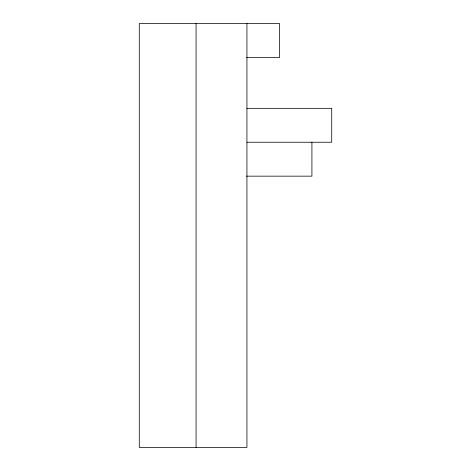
<?xml version="1.0" encoding="UTF-8"?>
<svg xmlns="http://www.w3.org/2000/svg" width="471" height="471" viewBox="0 0 471 471"><rect width="100%" height="100%" fill="white"/><g stroke="black" fill="none" stroke-linecap="round" stroke-linejoin="round"><path stroke-width="0.71" d="M246.598 57.462L279.621 57.462L279.621 23.55L139.281 23.55L139.281 447.45L246.939 447.45L246.939 23.55M246.928 108.33L331.719 108.33L331.719 142.242L246.928 142.242M246.474 176.154L311.914 176.154L311.914 142.242M196.071 23.55L196.071 447.45"/></g></svg>
